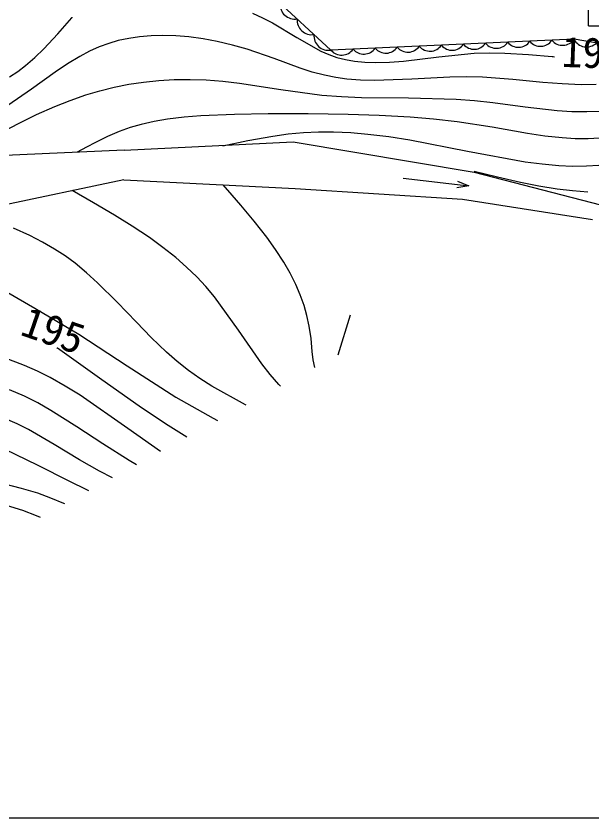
# Model space of a CAD drawing. Units: millimetres, scale not verified. Extents: x 40000 to 680000, y 20000 to 380000.
# Drawn here: x 207275 to 232165, y 205000 to 239636 of the extents above; entities that cross this region are included whole.
import ezdxf
from ezdxf.enums import TextEntityAlignment as Align

# ---------------------------------------------------------------- set-up
doc = ezdxf.new("R2010")
doc.units = ezdxf.units.MM
doc.header["$LTSCALE"] = 1000
doc.layers.add('M-BGD', color=7, linetype='Continuous', lineweight=25)
doc.layers.add('M-TTL-BAND', color=7, linetype='Continuous', lineweight=25)
doc.styles.add('ＭＳ ゴシック', font='')
doc.styles.get('ＭＳ ゴシック').set_extended_font_data('MS Gothic')

msp = doc.modelspace()

# ---------------------------------------------------------------- linework, layer by layer
at = {"layer": 'M-BGD'}
for p, q in [((220885, 238165), (217236, 241542)), ((217488, 239755), (217930, 239565)), ((232015, 239212), (232020, 239891)), ((209083, 238873), (209680, 239560)), ((209680, 239560), (209694, 239576)), ((209694, 239576), (209707, 239592)), ((217930, 239565), (218362, 239346)), ((218362, 239346), (219405, 238714)), ((232015, 239212), (234094, 239198)), ((208473, 238217), (209083, 238873)), ((212151, 238671), (211696, 238573)), ((212614, 238740), (212151, 238671)), ((213119, 238784), (212614, 238740)), ((213626, 238798), (213119, 238784)), ((214184, 238781), (213626, 238798)), ((214744, 238734), (214184, 238781)), ((215357, 238651), (214744, 238734)), ((215962, 238538), (215357, 238651)), ((219405, 238714), (220449, 238116)), ((210870, 238304), (210444, 238112)), ((211280, 238453), (210870, 238304)), ((211696, 238573), (211280, 238453)), ((216623, 238383), (215962, 238538)), ((217268, 238201), (216623, 238383)), ((231390, 238631), (220885, 238165)), ((233319, 238309), (231390, 238631)), ((208085, 237840), (208473, 238217)), ((210444, 238112), (210030, 237893)), ((218432, 237802), (217268, 238201)), ((220449, 238116), (220788, 237968)), ((220788, 237968), (221135, 237849)), ((225550, 237874), (227073, 238026)), ((227073, 238026), (227738, 238046)), ((227738, 238046), (228401, 238036)), ((228401, 238036), (229426, 237977)), ((229426, 237977), (230450, 237888)), ((207685, 237494), (208085, 237840)), ((210030, 237893), (209493, 237567)), ((219557, 237385), (218432, 237802)), ((221135, 237849), (221512, 237754)), ((221512, 237754), (221902, 237687)), ((221902, 237687), (222352, 237643)), ((222352, 237643), (222815, 237628)), ((222815, 237628), (223417, 237645)), ((223417, 237645), (224026, 237692)), ((224026, 237692), (225550, 237874)), ((230450, 237888), (230495, 237884)), ((230495, 237884), (230539, 237880)), ((207346, 237236), (207685, 237494)), ((209493, 237567), (208963, 237210)), ((220078, 237216), (219557, 237385)), ((206995, 237008), (207346, 237236)), ((208963, 237210), (207946, 236478)), ((220606, 237076), (220078, 237216)), ((221089, 236981), (220606, 237076)), ((221577, 236916), (221089, 236981)), ((222168, 236871), (221577, 236916)), ((224384, 236912), (222764, 236856)), ((226017, 236998), (224384, 236912)), ((226731, 237010), (226017, 236998)), ((227435, 236993), (226731, 237010)), ((228743, 236896), (227435, 236993)), ((210898, 236412), (211516, 236566)), ((211516, 236566), (212143, 236690)), ((212143, 236690), (212777, 236785)), ((212777, 236785), (213442, 236853)), ((213442, 236853), (214110, 236891)), ((214110, 236891), (214801, 236900)), ((214801, 236900), (215495, 236879)), ((215495, 236879), (216218, 236826)), ((216218, 236826), (216939, 236742)), ((216939, 236742), (218712, 236467)), ((222764, 236856), (222168, 236871)), ((230045, 236770), (228743, 236896)), ((230871, 236703), (230045, 236770)), ((231693, 236667), (230871, 236703)), ((232343, 236677), (231693, 236667)), ((207946, 236478), (206917, 235776)), ((209614, 235993), (210289, 236229)), ((210289, 236229), (210898, 236412)), ((218712, 236467), (220485, 236222)), ((220485, 236222), (221340, 236157)), ((208947, 235728), (209614, 235993)), ((221340, 236157), (222202, 236122)), ((222202, 236122), (224242, 236098)), ((224242, 236098), (226289, 236044)), ((226289, 236044), (227085, 235984)), ((227085, 235984), (227878, 235895)), ((227878, 235895), (229272, 235710)), ((208157, 235377), (208947, 235728)), ((229272, 235710), (230665, 235555)), ((230665, 235555), (231301, 235516)), ((231942, 235506), (232498, 235531)), ((207381, 234999), (208157, 235377)), ((213816, 235179), (213248, 235082)), ((214536, 235266), (213816, 235179)), ((215258, 235323), (214536, 235266)), ((216720, 235383), (215258, 235323)), ((218169, 235412), (216720, 235383)), ((219898, 235411), (218169, 235412)), ((221631, 235380), (219898, 235411)), ((222973, 235337), (221631, 235380)), ((224309, 235265), (222973, 235337)), ((225320, 235182), (224309, 235265)), ((226333, 235069), (225320, 235182)), ((231301, 235516), (231942, 235506)), ((206127, 234338), (207381, 234999)), ((212689, 234957), (212212, 234820)), ((213248, 235082), (212689, 234957)), ((227854, 234832), (226333, 235069)), ((229373, 234565), (227854, 234832)), ((211739, 234653), (211223, 234432)), ((212212, 234820), (211739, 234653)), ((218370, 234452), (219036, 234546)), ((219036, 234546), (219702, 234609)), ((219702, 234609), (220349, 234638)), ((220349, 234638), (221002, 234638)), ((221002, 234638), (221740, 234604)), ((221740, 234604), (222479, 234540)), ((222479, 234540), (223388, 234427)), ((230123, 234454), (229373, 234565)), ((210713, 234180), (210319, 233971)), ((211223, 234432), (210713, 234180)), ((211946, 233840), (219255, 234201)), ((216214, 234024), (217292, 234253)), ((217292, 234253), (218370, 234452)), ((219255, 234201), (227078, 232895)), ((223388, 234427), (224298, 234284)), ((224298, 234284), (226786, 233804)), ((230872, 234373), (230123, 234454)), ((231442, 234339), (230872, 234373)), ((232005, 234336), (231442, 234339)), ((232488, 234362), (232005, 234336)), ((211946, 233840), (205429, 233560)), ((210319, 233971), (209923, 233753)), ((226786, 233804), (229284, 233341)), ((229284, 233341), (230008, 233247)), ((230008, 233247), (230729, 233183)), ((230729, 233183), (231330, 233157)), ((231330, 233157), (231929, 233163)), ((231929, 233163), (232466, 233196)), ((228077, 232671), (227078, 232919)), ((227078, 232895), (233150, 231321)), ((211937, 232565), (205406, 231193)), ((211937, 232565), (219337, 232187)), ((224004, 232629), (226838, 232304)), ((226358, 232504), (226838, 232304)), ((229073, 232442), (228077, 232671)), ((229862, 232285), (229073, 232442)), ((210625, 231570), (209703, 232096)), ((216613, 231905), (216228, 232346)), ((219337, 232187), (226564, 231733)), ((226838, 232304), (226325, 232220)), ((230655, 232158), (229862, 232285)), ((231323, 232080), (230655, 232158)), ((231991, 232033), (231323, 232080)), ((216992, 231467), (216613, 231905)), ((226564, 231733), (232186, 230843)), ((211533, 231037), (210625, 231570)), ((217567, 230779), (216992, 231467)), ((212298, 230562), (211533, 231037)), ((218109, 230083), (217567, 230779)), ((207870, 230156), (207160, 230480)), ((213042, 230064), (212298, 230562)), ((208413, 229876), (207870, 230156)), ((213621, 229644), (213042, 230064)), ((218490, 229550), (218109, 230083)), ((208939, 229572), (208413, 229876)), ((214174, 229204), (213621, 229644)), ((209393, 229275), (208939, 229572)), ((218843, 229004), (218490, 229550)), ((209826, 228956), (209393, 229275)), ((210319, 228550), (209826, 228956)), ((214642, 228796), (214174, 229204)), ((219119, 228525), (218843, 229004)), ((215090, 228367), (214642, 228796)), ((210795, 228118), (210319, 228550)), ((215482, 227950), (215090, 228367)), ((219365, 228038), (219119, 228525)), ((206172, 228125), (208092, 227021)), ((211643, 227278), (210795, 228118)), ((215849, 227515), (215482, 227950)), ((219557, 227594), (219365, 228038)), ((219721, 227139), (219557, 227594)), ((212475, 226411), (211643, 227278)), ((216888, 226070), (215849, 227515)), ((208092, 227021), (209996, 225890)), ((219848, 226700), (219721, 227139)), ((219948, 226243), (219848, 226700)), ((221710, 226710), (221186, 224995)), ((213120, 225751), (212475, 226411)), ((220026, 225706), (219948, 226243)), ((209996, 225890), (212084, 224522)), ((217900, 224609), (216888, 226070)), ((213779, 225119), (213120, 225751)), ((220077, 225149), (220026, 225706)), ((209051, 225294), (209035, 225306)), ((209063, 225285), (209051, 225294)), ((210877, 223988), (209063, 225285)), ((220118, 224789), (220077, 225149)), ((207648, 224546), (206779, 224869)), ((214245, 224711), (213779, 225119)), ((220187, 224451), (220118, 224789)), ((208205, 224297), (207648, 224546)), ((212084, 224522), (214186, 223176)), ((214724, 224331), (214245, 224711)), ((218254, 224156), (217900, 224609)), ((208748, 224021), (208205, 224297)), ((215224, 223979), (214724, 224331)), ((218627, 223726), (218254, 224156)), ((209404, 223651), (208748, 224021)), ((212703, 222718), (210877, 223988)), ((215737, 223654), (215224, 223979)), ((207637, 223219), (207000, 223487)), ((210046, 223255), (209404, 223651)), ((217189, 222847), (215737, 223654)), ((218707, 223645), (218627, 223726)), ((208220, 222924), (207637, 223219)), ((212107, 221825), (210046, 223255)), ((214186, 223176), (215788, 222273)), ((208784, 222605), (208220, 222924)), ((213855, 221951), (212703, 222718)), ((217216, 222833), (217189, 222847)), ((209909, 221897), (208784, 222605)), ((207323, 222024), (206819, 222245)), ((207808, 221779), (207323, 222024)), ((215788, 222273), (215980, 222161)), ((208922, 221135), (207808, 221779)), ((211021, 221161), (209909, 221897)), ((213524, 220823), (212107, 221825)), ((214659, 221441), (213855, 221951)), ((210023, 220462), (208922, 221135)), ((212170, 220443), (211021, 221161)), ((208207, 220237), (206806, 220914)), ((210879, 219982), (210023, 220462)), ((212484, 220257), (212170, 220443)), ((209596, 219533), (208207, 220237)), ((211442, 219689), (210879, 219982)), ((207514, 219236), (206797, 219423)), ((210337, 219175), (209596, 219533)), ((205488, 218928), (207557, 218289)), ((208215, 219021), (207514, 219236)), ((208786, 218817), (208215, 219021)), ((210418, 219132), (210337, 219175)), ((209339, 218587), (208786, 218817)), ((209381, 218567), (209339, 218587)), ((207557, 218289), (208144, 218065)), ((208144, 218065), (208319, 217989))]:
    msp.add_line(p, q, dxfattribs=at)
for centre, radius, start, end in [((219314, 240127), 622, 174.0844, 280.3447), ((220043, 239452), 622, 174.0844, 280.3447), ((220773, 238776), 622, 174.0844, 280.3447), ((224211, 238672), 598, 219.4117, 325.6719), ((225166, 238714), 598, 219.4117, 325.6719), ((226121, 238756), 598, 219.4117, 325.6719), ((227076, 238799), 598, 219.4117, 325.6719), ((228031, 238841), 598, 219.4117, 325.6719), ((228986, 238884), 598, 219.4117, 325.6719), ((229941, 238926), 598, 219.4117, 325.6719), ((230896, 238968), 598, 219.4117, 325.6719), ((231932, 238913), 611, 207.3951, 313.6553), ((221346, 238544), 598, 219.4117, 325.6719), ((222301, 238587), 598, 219.4117, 325.6719), ((223256, 238629), 598, 219.4117, 325.6719)]:
    msp.add_arc(centre, radius, start, end, dxfattribs=at)
at = {"layer": 'M-TTL-BAND'}
msp.add_line((40000, 205000), (579000, 205000), dxfattribs=at)

# ---------------------------------------------------------------- texts
at = {"layer": 'M-BGD', "style": 'ＭＳ ゴシック'}
for rotation, p in [(358, (230828, 237044)), (341, (207269, 225506))]:
    msp.add_text('195', height=1320, rotation=rotation, dxfattribs=at).set_placement(p, align=Align.BOTTOM_LEFT)

doc.saveas('drawing.dxf')
